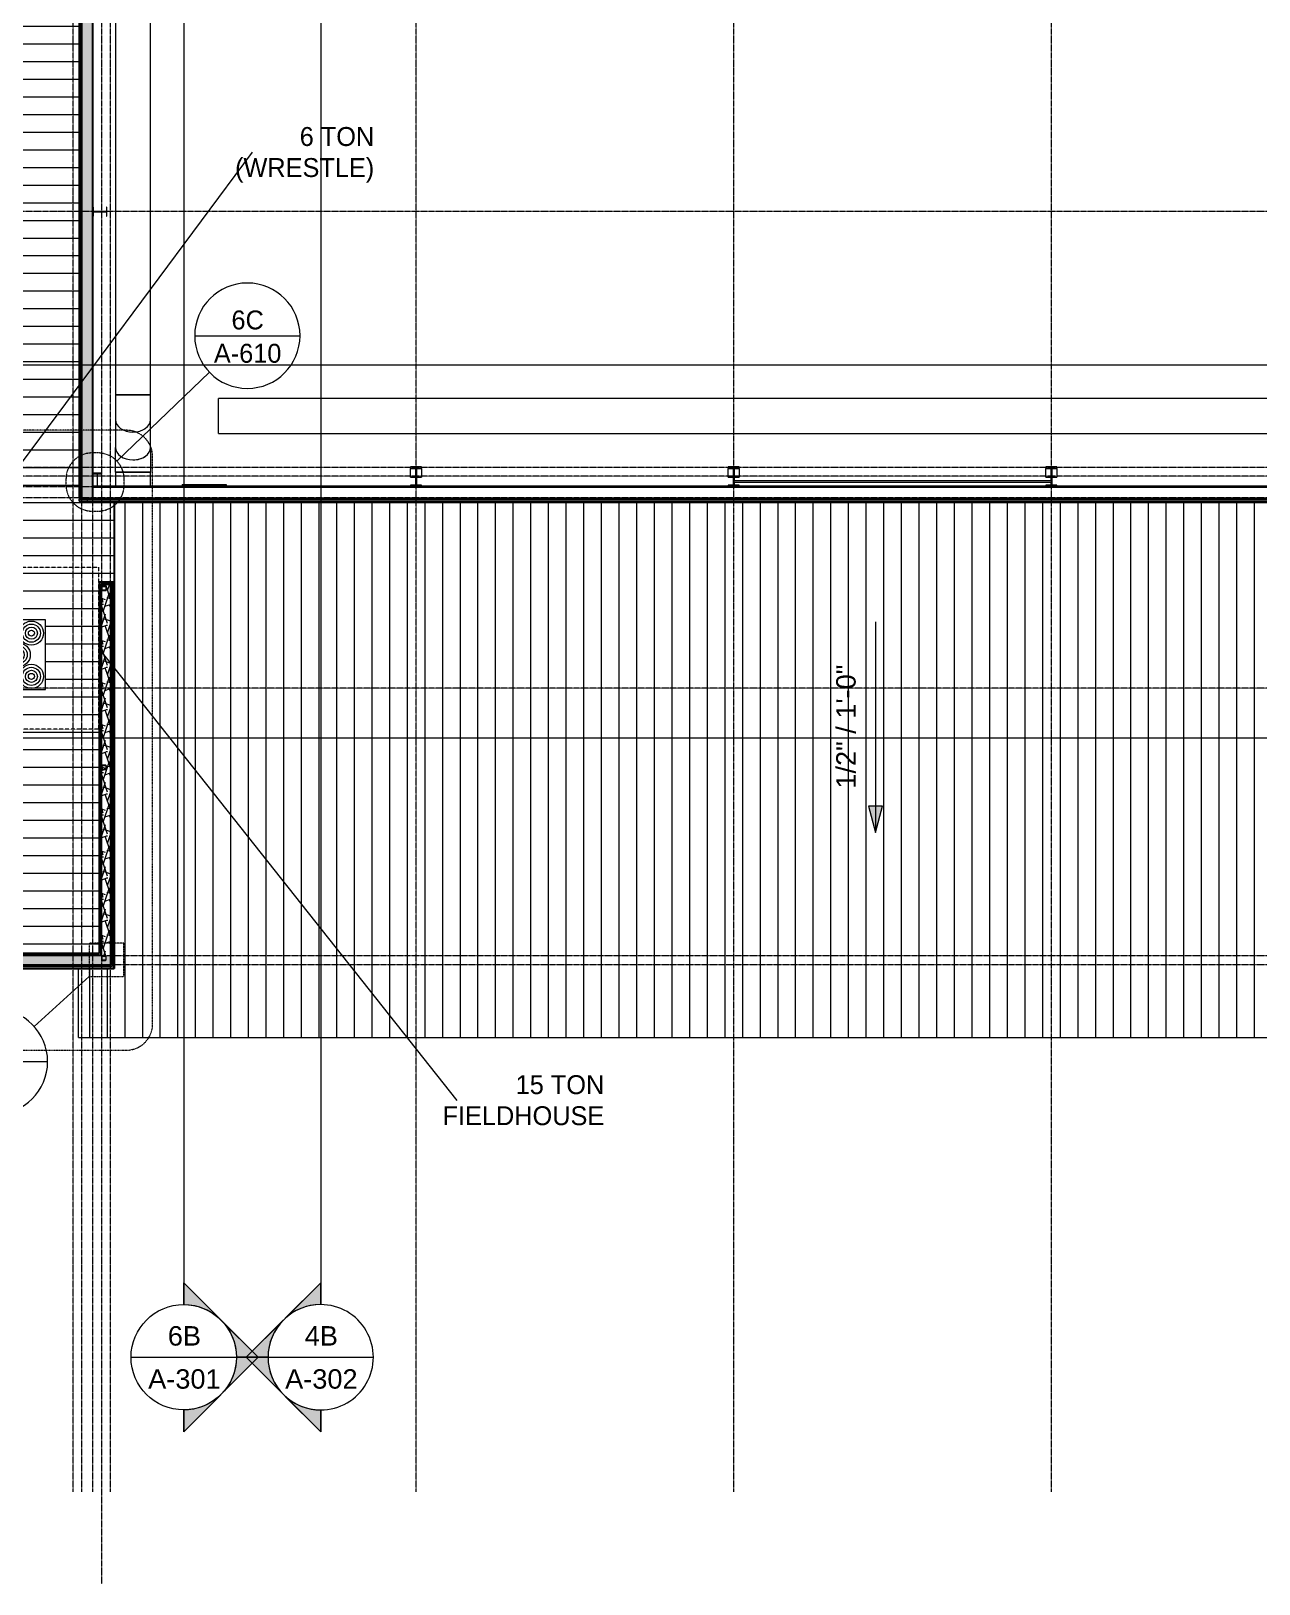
# Model space of a CAD drawing. Header units: inches. Extents: x 21314 to 29196, y -23522 to -20467.
# Drawn here: x 22735 to 23854, y -23360 to -21944 of the extents above; entities that cross this region are included whole.
import ezdxf

# ---------------------------------------------------------------- set-up
doc = ezdxf.new("R2010")
doc.units = ezdxf.units.IN
doc.header["$MEASUREMENT"] = 0
for name, pattern in [('Dash', [0.25, 0.125, -0.125]), ('Dash Dot 3_16_', [0.3125, 0.1875, -0.0625, 0, -0.0625]), ('Grid Line 1_2_', [0.875, 0.5, -0.125, 0.125, -0.125]), ('Hidden', [0.28125, 0.1875, -0.09375])]:
    doc.linetypes.add(name, pattern=pattern)
for name, color, linetype, lineweight in [('A-ANNO-SYMB', 150, 'Continuous', 9), ('A-ROOF', 132, 'Continuous', 9), ('A-ROOF-PATT', 132, 'Continuous', 9), ('A-WALL', 113, 'Continuous', 9), ('A-WALL-PATT', 111, 'Continuous', 25), ('G-ANNO-DIMS', 111, 'Continuous', 9), ('G-ANNO-SYMB', 111, 'Continuous', 9), ('M-EQPM', 50, 'Continuous', 9), ('M-EQPM-HDLN', 50, 'Dash', 9), ('M-EQPM-IDEN', 50, 'Continuous', 9), ('M-HVAC-DUCT', 70, 'Continuous', 9), ('S-BEAM', 12, 'Continuous', 9), ('S-COLS', 52, 'Continuous', 9), ('S-GRID', 1, 'Continuous', 9)]:
    doc.layers.add(name, color=color, linetype=linetype, lineweight=lineweight)
doc.styles.add('Arial_1', font='arial.ttf', dxfattribs={"height": 17.703593})
doc.styles.add('Century Gothic', font='GOTHIC.TTF', dxfattribs={"height": 17.245342})
pattern_1 = [(45, (0, 0), (-19.00703, 19.00703), []), (45, (0, 28.8), (-19.00703, 19.00703), [])]
pattern_2 = [(0, (37.673, -180.953), (0, 16.082), [])]
pattern_3 = [(225, (23664.89, -22360.053), (19.00703, -19.00703), []), (225, (23664.89, -22388.853), (19.00703, -19.00703), [])]
pattern_4 = [(225, (23375.39, -22360.053), (19.00703, -19.00703), []), (225, (23375.39, -22388.853), (19.00703, -19.00703), [])]
pattern_5 = [(225, (23085.89, -22360.053), (19.00703, -19.00703), []), (225, (23085.89, -22388.853), (19.00703, -19.00703), [])]
pattern_6 = [(161.57, (0.96, 0.96), (-7.6802237, -0.0009796), [0, -54.643, 6.067, 0]), (18.43, (-0.96, 0.96), (-7.6802237, 0.0009796), [0, -54.643, 6.067, 0]), (108.43, (0.96, 0.96), (3.8382953, -19.20136532), [18.211, -42.499]), (71.57, (-0.96, 0.96), (3.8382953, 19.20136532), [18.211, -42.499])]
pattern_7 = [(0, (0, 0), (0, 24), []), (90, (0, 0), (-24, 1e-15), [])]

# ---------------------------------------------------------------- blocks, each defined once
blk = doc.blocks.new('Carrier_48TC_St_9-Roof Low0')
at = {"layer": 'M-EQPM', "linetype": 'Hidden'}
for p, q in [((-105.9, -79.7), (-105.9, 67.7)), ((-105.9, 67.7), (93.9, 67.7)), ((93.9, 67.7), (93.9, -79.7)), ((93.9, -79.7), (-105.9, -79.7))]:
    blk.add_line(p, q, dxfattribs=at)
at = {"layer": 'M-EQPM'}
for p, q in [((57.9, 31.7), (-57.9, 31.7)), ((-57.9, 31.7), (-57.9, -31.7)), ((57.9, -31.7), (57.9, 31.7)), ((58.1, 27.3), (57.9, 27.3)), ((57.9, 15.4), (58.1, 15.4)), ((58.1, 27.3), (58.1, 15.4)), ((58.1, 10.3), (57.9, 10.3)), ((57.9, 9.3), (58.1, 9.3)), ((58.1, 6.7), (57.9, 6.7)), ((58.1, 9.3), (58.1, 10.3)), ((58.1, 10.3), (58.1, 9.3)), ((58.1, 6.7), (58.1, -25.1)), ((57.9, -25.1), (58.1, -25.1)), ((-57.9, -31.7), (57.9, -31.7))]:
    blk.add_line(p, q, dxfattribs=at)
for centre, radius in [((-44.9, 19.7), 11), ((-44.9, 19.7), 8.25), ((-44.9, 19.7), 5.5), ((-44.9, 19.7), 2.75), ((-32.9, 0), 11), ((-32.9, 0), 8.25), ((-32.9, 0), 5.5), ((-32.9, 0), 2.75), ((-44.9, -19.7), 11), ((-44.9, -19.7), 8.25), ((-44.9, -19.7), 5.5), ((-44.9, -19.7), 2.75)]:
    blk.add_circle(centre, radius, dxfattribs=at)
at = {"layer": 'M-EQPM-HDLN'}
for p, q in [((4.8, 25.3), (51.7, 12.7)), ((4.8, 12.7), (4.8, 25.3)), ((4.8, 25.3), (51.7, 25.3)), ((51.7, 25.3), (51.7, 12.7)), ((51.7, 12.7), (4.8, 12.7)), ((24.9, -26.8), (51.7, 7.2)), ((24.9, 7.2), (51.7, -26.8)), ((24.9, -26.8), (24.9, 7.2)), ((24.9, 7.2), (51.7, 7.2)), ((51.7, 7.2), (51.7, -26.8)), ((51.7, -26.8), (24.9, -26.8))]:
    blk.add_line(p, q, dxfattribs=at)
blk = doc.blocks.new('columns and gir_7-Roof Low0')
at = {"layer": 'S-BEAM'}
h = blk.add_hatch(dxfattribs=at)
h.set_pattern_fill('FP_15', color=256, style=0, pattern_type=2)
h.set_pattern_definition(pattern_3)
h.paths.add_polyline_path([(5, -1.3), (-5, -1.3), (-5, -2), (5, -2)], flags=0)
h.paths.add_polyline_path([(-5, -17), (-5, -18.5), (5, -18.5), (5, -17), (3.2, -17)], flags=0)
h.paths.add_polyline_path([(5, -1204.9), (-5, -1204.9), (-5, -1206.4), (5, -1206.4)], flags=0)
h.paths.add_polyline_path([(-5, -1224.3), (-5, -1225.8), (5, -1225.8), (5, -1224.3)], flags=0)
h = blk.add_hatch(dxfattribs=at)
h.set_pattern_fill('FP_15', color=256, style=0, pattern_type=2)
h.set_pattern_definition(pattern_3)
h.paths.add_polyline_path([(0, -5.7), (0.2, -5.6), (0, -5.7)], flags=0)
h.paths.add_polyline_path([(0.6, -2), (-0.6, -2), (-0.6, -17), (0.6, -17), (0.6, -5.7), (-0.2, -5.7), (-0.4, -5.3), (-0.2, -4.8), (0, -4.7), (0.6, -4.7), (0.6, -4)], flags=0)
h.paths.add_polyline_path([(-0.6, -1206.4), (-0.6, -1224.3), (0.6, -1224.3), (0.6, -1222.3), (0, -1222.2), (-0.3, -1222), (-0.4, -1221.7), (-0.2, -1221.4), (0, -1221.3), (0.6, -1221.3), (0.6, -1206.4)], flags=0)
at = {"layer": 'S-BEAM', "lineweight": 15}
for p, q in [((-5, -1.3), (-5, -2)), ((-5, -2), (5, -2)), ((0.6, -2), (-0.6, -2)), ((-0.6, -2), (-0.6, -17)), ((0.6, -4.7), (0.6, -2)), ((0.6, -17), (0.6, -5.7)), ((5, -2), (5, -1.3)), ((5, -17), (-5, -17)), ((-5, -17), (-5, -18.5)), ((-5, -18.5), (5, -18.5)), ((-0.6, -17), (0.6, -17)), ((5, -18.5), (5, -17)), ((5, -1204.9), (-5, -1204.9)), ((-5, -1204.9), (-5, -1206.4)), ((-5, -1206.4), (5, -1206.4)), ((0.6, -1206.4), (-0.6, -1206.4)), ((-0.6, -1206.4), (-0.6, -1224.3)), ((0.6, -1221.3), (0.6, -1206.4)), ((5, -1206.4), (5, -1204.9)), ((5, -1224.3), (-5, -1224.3)), ((-5, -1224.3), (-5, -1225.8)), ((-0.6, -1224.3), (0.6, -1224.3)), ((0.6, -1224.3), (0.6, -1222.3)), ((5, -1225.8), (5, -1224.3))]:
    blk.add_line(p, q, dxfattribs=at)
at = {"layer": 'S-BEAM'}
for p, q in [((-5, -17), (-5, -9.2)), ((-0.6, -9.2), (-5, -9.2)), ((5, -9.2), (0.6, -9.2)), ((5, -9.2), (5, -17)), ((-5, -1213.3), (-5, -1206.4)), ((-5, -1213.3), (-0.6, -1213.3)), ((0.6, -1213.3), (5, -1213.3)), ((5, -1206.4), (5, -1213.3))]:
    blk.add_line(p, q, dxfattribs=at)
blk = doc.blocks.new('columns and gir_8-Roof Low0')
at = {"layer": 'S-BEAM'}
h = blk.add_hatch(dxfattribs=at)
h.set_pattern_fill('FP_16', color=256, style=0, pattern_type=2)
h.set_pattern_definition(pattern_4)
h.paths.add_polyline_path([(0, -1.3), (-5, -1.3), (-5, -2), (5, -2), (5, -1.3)], flags=0)
h.paths.add_polyline_path([(5, -17), (-5, -17), (-5, -18.5), (5, -18.5)], flags=0)
h.paths.add_polyline_path([(5, -1204.9), (-5, -1204.9), (-5, -1206.4), (5, -1206.4)], flags=0)
h.paths.add_polyline_path([(-5, -1224.3), (-5, -1225.8), (5, -1225.8), (5, -1224.3)], flags=0)
h = blk.add_hatch(dxfattribs=at)
h.set_pattern_fill('FP_16', color=256, style=0, pattern_type=2)
h.set_pattern_definition(pattern_4)
h.paths.add_polyline_path([(0.6, -2), (-0.6, -2), (-0.6, -4.7), (0.1, -4.8), (0.3, -4.9), (0.4, -5.3), (0.3, -5.6), (-0.1, -5.7), (-0.6, -5.7), (-0.6, -17), (0.6, -17), (0.6, -4)], flags=0)
h.paths.add_polyline_path([(-0.6, -1206.4), (-0.6, -1221.3), (-0.3, -1221.3), (0, -1221.5), (0.1, -1221.8), (-0.1, -1222.1), (-0.3, -1222.3), (-0.6, -1222.3), (-0.6, -1224.3), (0.6, -1224.3), (0.6, -1206.4)], flags=0)
at = {"layer": 'S-BEAM', "lineweight": 15}
for p, q in [((-5, -1.3), (-5, -2)), ((-5, -2), (5, -2)), ((0.6, -2), (-0.6, -2)), ((-0.6, -2), (-0.6, -4.7)), ((-0.6, -5.7), (-0.6, -17)), ((0.6, -17), (0.6, -2)), ((5, -2), (5, -1.3)), ((5, -17), (-5, -17)), ((-5, -17), (-5, -18.5)), ((-5, -18.5), (5, -18.5)), ((-0.6, -17), (0.6, -17)), ((5, -18.5), (5, -17)), ((5, -1204.9), (-5, -1204.9)), ((-5, -1204.9), (-5, -1206.4)), ((-5, -1206.4), (5, -1206.4)), ((0.6, -1206.4), (-0.6, -1206.4)), ((-0.6, -1206.4), (-0.6, -1221.3)), ((0.6, -1224.3), (0.6, -1206.4)), ((5, -1206.4), (5, -1204.9)), ((5, -1224.3), (-5, -1224.3)), ((-5, -1224.3), (-5, -1225.8)), ((-0.6, -1222.3), (-0.6, -1224.3)), ((-0.6, -1224.3), (0.6, -1224.3)), ((5, -1225.8), (5, -1224.3))]:
    blk.add_line(p, q, dxfattribs=at)
at = {"layer": 'S-BEAM'}
for p, q in [((-5, -17), (-5, -9.2)), ((-0.6, -9.2), (-5, -9.2)), ((5, -9.2), (0.6, -9.2)), ((5, -9.2), (5, -17)), ((-5, -1213.3), (-5, -1206.4)), ((-5, -1213.3), (-0.6, -1213.3)), ((0.6, -1213.3), (5, -1213.3)), ((5, -1206.4), (5, -1213.3))]:
    blk.add_line(p, q, dxfattribs=at)
blk = doc.blocks.new('columns and gir_9-Roof Low0')
at = {"layer": 'S-BEAM'}
h = blk.add_hatch(dxfattribs=at)
h.set_pattern_fill('FP_17', color=256, style=0, pattern_type=2)
h.set_pattern_definition(pattern_5)
h.paths.add_polyline_path([(0, -1.3), (-5, -1.3), (-5, -2), (5, -2), (5, -1.3)], flags=0)
h.paths.add_polyline_path([(5, -17), (-5, -17), (-5, -18.5), (5, -18.5)], flags=0)
h.paths.add_polyline_path([(5, -1204.9), (-5, -1204.9), (-5, -1206.4), (5, -1206.4)], flags=0)
h.paths.add_polyline_path([(-5, -1224.3), (-5, -1225.8), (5, -1225.8), (5, -1224.3)], flags=0)
h = blk.add_hatch(dxfattribs=at)
h.set_pattern_fill('FP_17', color=256, style=0, pattern_type=2)
h.set_pattern_definition(pattern_5)
h.paths.add_polyline_path([(0.6, -2), (-0.6, -2), (-0.6, -17), (0.6, -17)], flags=0)
h.paths.add_polyline_path([(0.6, -1206.4), (-0.6, -1206.4), (-0.6, -1224.3), (0.6, -1224.3)], flags=0)
at = {"layer": 'S-BEAM', "lineweight": 15}
for p, q in [((-5, -1.3), (-5, -2)), ((-5, -2), (5, -2)), ((0.6, -2), (-0.6, -2)), ((-0.6, -2), (-0.6, -17)), ((0.6, -17), (0.6, -2)), ((5, -2), (5, -1.3)), ((5, -17), (-5, -17)), ((-5, -17), (-5, -18.5)), ((-5, -18.5), (5, -18.5)), ((-0.6, -17), (0.6, -17)), ((5, -18.5), (5, -17)), ((5, -1204.9), (-5, -1204.9)), ((-5, -1204.9), (-5, -1206.4)), ((-5, -1206.4), (5, -1206.4)), ((0.6, -1206.4), (-0.6, -1206.4)), ((-0.6, -1206.4), (-0.6, -1224.3)), ((0.6, -1224.3), (0.6, -1206.4)), ((5, -1206.4), (5, -1204.9)), ((5, -1224.3), (-5, -1224.3)), ((-5, -1224.3), (-5, -1225.8)), ((-0.6, -1224.3), (0.6, -1224.3)), ((5, -1225.8), (5, -1224.3))]:
    blk.add_line(p, q, dxfattribs=at)
at = {"layer": 'S-BEAM'}
for p, q in [((-5, -17), (-5, -9.2)), ((-0.6, -9.2), (-5, -9.2)), ((5, -9.2), (0.6, -9.2)), ((5, -9.2), (5, -17)), ((-5, -1213.3), (-5, -1206.4)), ((-5, -1213.3), (-0.6, -1213.3)), ((0.6, -1213.3), (5, -1213.3)), ((5, -1206.4), (5, -1213.3))]:
    blk.add_line(p, q, dxfattribs=at)
blk = doc.blocks.new('Girt_Z - 10_D-1472864-Roof Low')
at = {"layer": 'S-BEAM'}
for p, q in [((22791.4, -22360.2), (22791.4, -22360.1)), ((26270.9, -22360.1), (22791.4, -22360.1)), ((26270.9, -22360.2), (22791.4, -22360.2)), ((26263.4, -22359.6), (22799.4, -22359.6))]:
    blk.add_line(p, q, dxfattribs=at)
blk = doc.blocks.new('Round Bar - 1_-_6-Roof Low0')
at = {"layer": 'S-BEAM'}
for p, q in [((24678.6, -22354.3), (24533.4, -22354.3)), ((24533.4, -22355.3), (24678.6, -22355.3))]:
    blk.add_line(p, q, dxfattribs=at)
for start_param, end_param in [(0, 3.141593), (3.141593, 6.283185)]:
    blk.add_ellipse((24533.4, -22354.8), major_axis=(0, 0.5), ratio=0.73532, start_param=start_param, end_param=end_param, dxfattribs=at)
blk = doc.blocks.new('Round Bar - 1_-_4-Roof Low0')
at = {"layer": 'S-BEAM'}
for p, q in [((24822.9, -22354.3), (24677.6, -22354.3)), ((24677.7, -22355.3), (24822.9, -22355.3))]:
    blk.add_line(p, q, dxfattribs=at)
for start_param, end_param in [(0, 3.141593), (3.141593, 6.283185)]:
    blk.add_ellipse((24822.9, -22354.8), major_axis=(0, 0.5), ratio=0.73532, start_param=start_param, end_param=end_param, dxfattribs=at)
blk = doc.blocks.new('HSS-Hollow Stru_2-Roof Low0')
at = {"layer": 'S-BEAM'}
blk.add_line((22811.1, -22797.5), (22810.7, -22797.5), dxfattribs=at)
blk = doc.blocks.new('Round Elbow - 1_5-Roof Low0')
at = {"layer": 'M-HVAC-DUCT'}
for p, q in [((25734.8, -22295.1), (25734.8, -22279.1)), ((25734.8, -22311.1), (25734.8, -22295.1))]:
    blk.add_line(p, q, dxfattribs=at)
at = {"layer": 'M-HVAC-DUCT', "flags": 128}
for points in [[(25757.4, -22279.1), (25756.5, -22279.1), (25755.5, -22279.1), (25754.5, -22279.1), (25753.5, -22279.1), (25752.5, -22279.1), (25751.4, -22279.1), (25750.3, -22279.1), (25749.1, -22279.1), (25748, -22279.1), (25746.8, -22279.1), (25745.6, -22279.1), (25744.4, -22279.1), (25743.2, -22279.1), (25741.9, -22279.1), (25740.7, -22279.1), (25739.4, -22279.1), (25738.1, -22279.1), (25736.9, -22279.1), (25735.6, -22279.1), (25734.8, -22279.1)], [(25734.8, -22311.1), (25736.1, -22311.1), (25737.3, -22311.1), (25738.6, -22311.1), (25739.9, -22311.1), (25741.1, -22311.1), (25742.4, -22311.1), (25743.6, -22311.1), (25744.8, -22311.1), (25746.1, -22311.1), (25747.2, -22311.1), (25748.4, -22311.1), (25749.6, -22311.1), (25750.7, -22311.1), (25751.8, -22311.1), (25752.8, -22311.1), (25753.9, -22311.1), (25754.9, -22311.1), (25755.9, -22311.1), (25756.8, -22311.1), (25757.4, -22311.1)]]:
    blk.add_lwpolyline(points, dxfattribs=at)
at = {"layer": 'M-HVAC-DUCT'}
for start_param, end_param in [(4.712389, 6.283185), (3.141593, 4.712389)]:
    blk.add_ellipse((25757.4, -22295.1), major_axis=(0, 16), ratio=0.707107, start_param=start_param, end_param=end_param, dxfattribs=at)
blk = doc.blocks.new('Round Elbow - 1_4-Roof Low0')
at = {"layer": 'M-HVAC-DUCT'}
for p, q in [((22827.9, -22346.4), (22811.9, -22346.4)), ((22843.9, -22346.4), (22827.9, -22346.4))]:
    blk.add_line(p, q, dxfattribs=at)
at = {"layer": 'M-HVAC-DUCT', "flags": 128}
for points in [[(22811.9, -22346.4), (22811.9, -22345.2), (22811.9, -22343.9), (22811.9, -22342.6), (22811.9, -22341.3), (22811.9, -22340.1), (22811.9, -22338.8), (22811.9, -22337.6), (22811.9, -22336.4), (22811.9, -22335.2), (22811.9, -22334), (22811.9, -22332.8), (22811.9, -22331.7), (22811.9, -22330.5), (22811.9, -22329.4), (22811.9, -22328.4), (22811.9, -22327.3), (22811.9, -22326.3), (22811.9, -22325.3), (22811.9, -22324.4), (22811.9, -22323.8)], [(22843.9, -22323.8), (22843.9, -22324.7), (22843.9, -22325.7), (22843.9, -22326.7), (22843.9, -22327.7), (22843.9, -22328.7), (22843.9, -22329.8), (22843.9, -22330.9), (22843.9, -22332.1), (22843.9, -22333.2), (22843.9, -22334.4), (22843.9, -22335.6), (22843.9, -22336.8), (22843.9, -22338), (22843.9, -22339.3), (22843.9, -22340.5), (22843.9, -22341.8), (22843.9, -22343.1), (22843.9, -22344.3), (22843.9, -22345.6), (22843.9, -22346.4)]]:
    blk.add_lwpolyline(points, dxfattribs=at)
at = {"layer": 'M-HVAC-DUCT'}
for start_param, end_param in [(3.141593, 4.712389), (4.712389, 6.283185)]:
    blk.add_ellipse((22827.9, -22323.8), major_axis=(16, 0), ratio=0.707107, start_param=start_param, end_param=end_param, dxfattribs=at)
blk = doc.blocks.new('Section - Secti_6-Roof Low0')
at = {"layer": 'G-ANNO-SYMB'}
h = blk.add_hatch(color=256, dxfattribs=at)
edge = h.paths.add_edge_path(flags=0)
edge.add_line((-0.4268, 0.1768), (-0.25, 0.3536))
edge.add_line((-0.25, 0.3536), (-0.25, 0.25))
edge.add_arc((-0.25, 0), 0.25, 90, 135)
h = blk.add_hatch(color=256, dxfattribs=at)
edge = h.paths.add_edge_path(flags=0)
edge.add_arc((-0.25, 0), 0.25, 45, 90)
edge.add_line((-0.25, 0.25), (-0.25, 0.3536))
edge.add_line((-0.25, 0.3536), (-0.0732, 0.1768))
h = blk.add_hatch(color=256, dxfattribs=at)
edge = h.paths.add_edge_path(flags=0)
edge.add_arc((-0.25, 0), 0.2503, 137.9216, 180)
edge.add_line((-0.5003, 0), (-0.6036, 0))
edge.add_line((-0.6036, 0), (-0.4358, 0.1678))
h = blk.add_hatch(color=256, dxfattribs=at)
edge = h.paths.add_edge_path(flags=0)
edge.add_line((-0.0642, 0.1678), (0.1036, 0))
edge.add_line((0.1036, 0), (0.0003, 0))
edge.add_arc((-0.25, 0), 0.2503, 0, 42.0784)
for p, q in [((-0.25, 0.3536), (-0.6036, 0)), ((-0.25, 0.3536), (-0.4268, 0.1768)), ((-0.25, 0.3536), (0.1036, 0)), ((-0.25, 0.25), (-0.25, 0.3536)), ((-0.0732, 0.1768), (-0.25, 0.3536)), ((-0.25, 0.3536), (-0.25, 0.25)), ((-0.4358, 0.1678), (-0.6036, 0)), ((0.1036, 0), (-0.0642, 0.1678)), ((-0.6036, 0), (-0.5003, 0)), ((0.0003, 0), (0.1036, 0)), ((-0.5, 0), (-0.6036, 0)), ((0, 0), (0.1036, 0))]:
    blk.add_line(p, q, dxfattribs=at)
for radius, start, end in [(0.25, 360, 180), (0.25, 90, 135), (0.25, 45, 90), (0.2503, 137.9216, 180), (0.2503, 0, 42.0784), (0.25, 180, 360)]:
    blk.add_arc((-0.25, 0), radius, start, end, dxfattribs=at)
blk = doc.blocks.new('Floor Plan - Ca_0-Roof Low0')
at = {"layer": 'A-ANNO-SYMB'}
blk.add_line((-0.25, 0), (0.25, 0), dxfattribs=at)
for start, end in [(360, 180), (180, 360)]:
    blk.add_arc((0, 0), 0.25, start, end, dxfattribs=at)

msp = doc.modelspace()

# ---------------------------------------------------------------- hatches: boundary and pattern name
at = {"layer": 'A-ROOF-PATT'}
h = msp.add_hatch(dxfattribs=at)
h.set_pattern_fill('FP_3', color=256, style=0, pattern_type=2)
h.set_pattern_definition(pattern_2)
h.paths.add_polyline_path([(21977.2755, -22808.3028), (22057.8902, -22808.3028), (22057.8902, -22786.5528), (22058.3277, -22786.5528), (22058.3277, -22338.7403), (22699.7652, -22338.7403), (22699.7652, -22341.5528), (22691.6037, -22341.5779), (22691.6037, -22341.6622), (22691.7434, -22341.6622), (22691.7622, -22342.1987), (22691.6044, -22342.1987), (22691.6044, -22348.908), (22691.7621, -22348.908), (22691.7434, -22349.4434), (22691.6037, -22349.5277), (22691.5998, -22349.5528), (22557.0261, -22349.5528), (22557.1402, -22350.0528), (22556.9185, -22350.9503), (22556.3059, -22351.6556), (22555.5853, -22352.0027), (22554.6952, -22352.0027), (22553.886, -22351.6073), (22553.3383, -22350.9206), (22553.1402, -22350.0528), (22553.2543, -22349.5528), (22315.7761, -22349.553), (22315.8902, -22350.0528), (22315.6685, -22350.9503), (22315.1372, -22351.6165), (22314.3353, -22352.0027), (22313.4452, -22352.0027), (22312.636, -22351.6073), (22312.0883, -22350.9206), (22311.8902, -22350.0528), (22312.0043, -22349.5528), (22071.5711, -22349.5528), (22071.6852, -22350.0528), (22071.4635, -22350.9503), (22070.9322, -22351.6165), (22070.1303, -22352.0027), (22069.1151, -22351.9424), (22068.3715, -22351.5328), (22067.8833, -22350.9206), (22067.6852, -22350.0528), (22067.8902, -22348.908), (22067.8902, -22341.5528), (22061.1402, -22341.5528), (22061.1653, -22352.5528), (22069.1402, -22352.5528), (22069.1952, -22541.103), (22070.0853, -22541.103), (22070.8945, -22541.4983), (22071.4422, -22542.185), (22071.6402, -22543.0528), (22071.4185, -22543.9503), (22070.8872, -22544.6165), (22070.0853, -22545.0027), (22069.1402, -22545.0218), (22069.1402, -22785.0528), (22797.1402, -22785.0528), (22797.1402, -22446.6778), (22810.6402, -22446.6778), (22810.6402, -22372.8028), (22786.3892, -22372.8028), (22786.3892, -22372.6063), (22778.9517, -22372.6063), (22778.9517, -22371.0315), (22786.3892, -22371.0315), (22786.3892, -22370.5528), (22779.9517, -22370.5528), (22779.9517, -22370.3028), (22778.8892, -22370.3028), (22778.8892, -21121.8028), (22783.8902, -21121.8028), (22783.8902, -20889.0528), (22070.3902, -20889.0528), (22070.3902, -20878.5528), (21994.8902, -20878.5528), (21994.8902, -22519.0528), (21970.8902, -22519.0528), (21970.8902, -22808.3028)], flags=0)
h.paths.add_polyline_path([(22526.3045, -22740.4591), (22516.3045, -22740.4591), (22516.3045, -22737.3028), (22453.0467, -22737.3028), (22453.0467, -22650.9278), (22580.9217, -22650.9278), (22580.9217, -22737.3028), (22535.3904, -22737.3028), (22535.3904, -22740.4591), (22531.8904, -22740.4591), (22531.8904, -22737.3028), (22526.3045, -22737.3028)], flags=0)
h.paths.add_polyline_path([(22465.3279, -22580.7403), (22435.9217, -22580.7403), (22435.9217, -22521.2403), (22524.0467, -22521.2403), (22524.0467, -22526.2403), (22524.1717, -22526.2403), (22524.1717, -22538.8653), (22524.0467, -22538.8653), (22524.0467, -22546.1153), (22524.1717, -22546.1153), (22524.1717, -22574.4903), (22524.0467, -22574.4903), (22524.0467, -22580.7403), (22465.4335, -22580.7403)], flags=0)
h.paths.add_polyline_path([(22069.6402, -22544.8478), (22070.5377, -22544.6073), (22071.2027, -22543.9206), (22071.4352, -22543.0528), (22071.1947, -22542.1553), (22070.5036, -22541.4891), (22069.6402, -22541.2578), (22069.1402, -22541.3918), (22069.1952, -22544.7286)], flags=0)
h.paths.add_polyline_path([(22685.6402, -22544.4278), (22632.5152, -22544.4278), (22632.5152, -22540.0528), (22632.3902, -22540.0528), (22632.3902, -22528.1778), (22632.5152, -22528.1778), (22632.5152, -22519.4278), (22632.3902, -22519.4278), (22632.3902, -22487.6778), (22632.5152, -22487.6778), (22632.5152, -22481.0528), (22748.3902, -22481.0528), (22748.3902, -22544.4278), (22714.2232, -22544.4278)], flags=0)
h.paths.add_polyline_path([(22357.4527, -22448.5528), (22328.7027, -22448.5528), (22328.7027, -22389.0528), (22416.8277, -22389.0528), (22416.8277, -22394.0528), (22416.9527, -22394.0528), (22416.9527, -22406.6778), (22416.8277, -22406.6778), (22416.8277, -22413.9278), (22416.9527, -22413.9278), (22416.9527, -22442.3028), (22416.8277, -22442.3028), (22416.8277, -22448.5528), (22357.4825, -22448.5528)], flags=0)
h.paths.add_polyline_path([(22631.5152, -22433.0528), (22557.1402, -22433.0528), (22557.1402, -22389.0528), (22631.5152, -22389.0528), (22631.5152, -22391.3028), (22631.6402, -22391.3028), (22631.6402, -22401.8028), (22631.5152, -22401.8028), (22631.5152, -22409.6778), (22631.6402, -22409.6778), (22631.6402, -22426.4278), (22631.5152, -22426.4278), (22631.5152, -22426.8028)], flags=0)
h.paths.add_polyline_path([(22694.7103, -22352.0027), (22693.8202, -22352.0027), (22693.011, -22351.6073), (22692.4633, -22350.9206), (22692.2652, -22350.0528), (22692.487, -22349.1553), (22693.0182, -22348.4891), (22693.8202, -22348.103), (22694.7103, -22348.103), (22695.5195, -22348.4983), (22696.0672, -22349.185), (22696.2652, -22350.0528), (22696.0435, -22350.9503), (22695.5122, -22351.6165), (22695.0318, -22351.8478)], flags=0)
h.paths.add_polyline_path([(22694.2652, -22351.8478), (22695.1627, -22351.6073), (22695.8277, -22350.9206), (22696.0602, -22350.0528), (22695.8197, -22349.1553), (22695.1627, -22348.4983), (22694.2652, -22348.2578), (22693.3677, -22348.4983), (22692.7027, -22349.185), (22692.4702, -22350.0528), (22692.7107, -22350.9503), (22693.3677, -22351.6073), (22693.8202, -22351.7286)], flags=0)
h.paths.add_polyline_path([(22313.8902, -22351.8478), (22314.7877, -22351.6073), (22315.4527, -22350.9206), (22315.6852, -22350.0528), (22315.5513, -22349.553), (22312.2292, -22349.5528), (22312.0952, -22350.0528), (22312.3357, -22350.9503), (22312.9927, -22351.6073), (22313.4452, -22351.7286)], flags=0)
h.paths.add_polyline_path([(22069.6852, -22351.8478), (22070.5827, -22351.6073), (22071.2477, -22350.9206), (22071.4802, -22350.0528), (22071.3463, -22349.5528), (22068.0242, -22349.5528), (22067.8902, -22350.0528), (22068.1997, -22351.0193), (22068.9527, -22351.6515), (22069.2402, -22351.7286)], flags=0)
h.paths.add_polyline_path([(22555.1402, -22351.8478), (22556.0377, -22351.6073), (22556.7027, -22350.9206), (22556.9352, -22350.0528), (22556.8013, -22349.5528), (22553.4792, -22349.5528), (22553.3452, -22350.0528), (22553.5857, -22350.9503), (22554.2427, -22351.6073), (22554.6952, -22351.7286)], flags=0)
h = msp.add_hatch(dxfattribs=at)
h.set_pattern_fill('FP_2', color=256, style=0, pattern_type=2)
h.set_pattern_definition([(90, (0.298, -40.069), (-16.082, 1e-15), [])])
h.paths.add_polyline_path([(24117.9332, -22885.6153), (24267.8902, -22885.6153), (24267.8902, -22861.6153), (25956.8902, -22861.6153), (25956.8902, -22885.6153), (26294.3902, -22885.6153), (26294.3902, -22799.1778), (26272.6402, -22799.1778), (26272.6402, -22798.6153), (25680.0777, -22798.6153), (25680.0777, -22446.6778), (25682.8902, -22446.6778), (25682.9153, -22447.3638), (25682.9996, -22447.3638), (25683.0777, -22447.2213), (25683.5362, -22447.2053), (25683.5362, -22447.3631), (25690.2454, -22447.3631), (25690.2454, -22447.2054), (25690.7809, -22447.2241), (25690.8651, -22447.3638), (25690.8902, -22447.3666), (25690.9452, -22450.228), (25691.8353, -22450.228), (25692.6445, -22450.6233), (25693.1922, -22451.31), (25693.3902, -22452.1778), (25693.1685, -22453.0753), (25692.6372, -22453.7415), (25691.8353, -22454.1277), (25690.8902, -22454.1468), (25690.9452, -22613.478), (25691.8353, -22613.478), (25692.6445, -22613.8733), (25693.1922, -22614.56), (25693.3902, -22615.4278), (25693.1685, -22616.3253), (25692.6372, -22616.9915), (25691.8353, -22617.3777), (25690.8902, -22617.3968), (25690.9452, -22785.353), (25691.8353, -22785.353), (25692.6445, -22785.7483), (25693.1922, -22786.435), (25693.3902, -22787.3028), (25693.3192, -22787.8028), (25979.0043, -22787.8028), (25978.8902, -22787.3028), (25979.112, -22786.4053), (25979.6432, -22785.7391), (25980.4452, -22785.353), (25981.3353, -22785.353), (25982.1445, -22785.7483), (25982.6922, -22786.435), (25982.8902, -22787.3028), (25982.8192, -22787.8028), (26269.1402, -22787.8028), (26269.1402, -22372.9278), (26271.3902, -22372.9278), (26271.3902, -22372.8028), (22811.1402, -22372.8028), (22811.1402, -22798.6153), (22778.1402, -22798.6153), (22778.1402, -22861.6153), (23930.3902, -22861.6153), (23930.3902, -22885.6153), (24100.3869, -22885.6153)], flags=0)
h.paths.add_polyline_path([(25682.8902, -22795.8028), (25689.6402, -22795.7777), (25689.6402, -22789.0528), (25682.8902, -22789.0528), (25682.8902, -22795.7777)], flags=0)
h.paths.add_polyline_path([(24132.9527, -22795.4278), (24132.9527, -22795.3028), (24137.7027, -22795.3028), (24137.7027, -22795.4278)], flags=0)
h.paths.add_polyline_path([(25691.3902, -22787.8028), (25693.0513, -22787.8028), (25693.1852, -22787.3028), (25692.9447, -22786.4053), (25692.2877, -22785.7483), (25691.3902, -22785.5078), (25690.8902, -22785.6418), (25690.9452, -22787.8028)], flags=0)
h.paths.add_polyline_path([(25980.8902, -22787.8028), (25982.5513, -22787.8028), (25982.6852, -22787.3028), (25982.4447, -22786.4053), (25981.7877, -22785.7483), (25980.8902, -22785.5078), (25979.9927, -22785.7483), (25979.3277, -22786.435), (25979.0952, -22787.3028), (25979.2292, -22787.8028), (25980.4452, -22787.8028)], flags=0)
h.paths.add_polyline_path([(26159.5035, -22738.3028), (26129.7652, -22738.3028), (26129.7652, -22678.8028), (26217.8902, -22678.8028), (26217.8902, -22683.8028), (26218.0152, -22683.8028), (26218.0152, -22696.4278), (26217.8902, -22696.4278), (26217.8902, -22703.6778), (26218.0152, -22703.6778), (26218.0152, -22732.0528), (26217.8902, -22732.0528), (26217.8902, -22738.3028), (26188.4055, -22738.3028)], flags=0)
h.paths.add_polyline_path([(25691.3902, -22617.2228), (25692.2877, -22616.9823), (25692.9527, -22616.2956), (25693.1852, -22615.4278), (25692.9447, -22614.5303), (25692.2877, -22613.8733), (25691.3902, -22613.6328), (25690.8902, -22613.7668), (25690.9452, -22617.1036)], flags=0)
h.paths.add_polyline_path([(26012.3902, -22611.3028), (25955.1402, -22611.3028), (25955.1402, -22607.1153), (25935.2652, -22607.1153), (25935.2652, -22553.1153), (25955.1402, -22553.1153), (25955.1402, -22548.9278), (26012.3902, -22548.9278), (26012.3902, -22552.3049), (26022.5152, -22552.3049), (26022.5152, -22556.3049), (26012.3902, -22556.3049), (26012.3902, -22558.1153), (26029.1402, -22558.1153), (26029.1402, -22576.1153), (26012.3902, -22576.1153)], flags=0)
h.paths.add_polyline_path([(26199.4417, -22571.4278), (26154.5152, -22571.4278), (26154.5152, -22455.5528), (26158.8902, -22455.5528), (26158.8902, -22455.4278), (26170.7652, -22455.4278), (26170.7652, -22455.5528), (26179.5152, -22455.5528), (26179.5152, -22455.4278), (26211.2652, -22455.4278), (26211.2652, -22455.5528), (26217.8902, -22455.5528), (26217.8902, -22571.4278), (26199.7652, -22571.4278)], flags=0)
h.paths.add_polyline_path([(25802.3852, -22571.4278), (25746.8902, -22571.4278), (25746.8902, -22455.5528), (25751.2652, -22455.5528), (25751.2652, -22455.4278), (25763.1402, -22455.4278), (25763.1402, -22455.5528), (25771.8902, -22455.5528), (25771.8902, -22455.4278), (25803.6402, -22455.4278), (25803.6402, -22455.5528), (25810.2652, -22455.5528), (25810.2652, -22571.4278), (25805.3902, -22571.4278)], flags=0)
h.paths.add_polyline_path([(25691.3902, -22453.9728), (25692.2877, -22453.7323), (25692.9527, -22453.0456), (25693.1852, -22452.1778), (25692.9447, -22451.2803), (25692.2877, -22450.6233), (25691.3902, -22450.3828), (25690.8902, -22450.5168), (25690.9452, -22453.8536)], flags=0)
h = msp.add_hatch(dxfattribs=at)
h.set_pattern_fill('FP_3', color=256, style=0, pattern_type=2)
h.set_pattern_definition(pattern_2)
h.paths.add_polyline_path([(22780.4559, -22372.6063), (22786.3892, -22372.6063), (22786.3892, -22371.0315), (22778.9517, -22371.0315), (22778.9517, -22372.6063)], flags=0)
at = {"layer": 'A-WALL-PATT', "lineweight": 9}
h = msp.add_hatch(dxfattribs=at)
h.set_pattern_fill('FP_4', color=256, style=0, pattern_type=2)
h.set_pattern_definition(pattern_7)
h.paths.add_polyline_path([(22780.3892, -22370.3028), (22781.3892, -22370.3028), (22781.3892, -21121.8028), (22780.3892, -21121.8028), (22780.3892, -22336.7026)], flags=0)
h = msp.add_hatch(dxfattribs=at)
h.set_pattern_fill('FP_5', color=256, style=0, pattern_type=2)
h.set_pattern_definition(pattern_6)
h.paths.add_polyline_path([(22781.3892, -22370.3028), (22791.3892, -22370.3028), (22791.3892, -21121.8028), (22781.3892, -21121.8028), (22781.3892, -22336.7026)], flags=0)
msp.add_hatch(color=256, dxfattribs=at).paths.add_polyline_path([(24574.139, -22372.6063), (26272.5777, -22372.6063), (26272.5777, -22371.0315), (22778.9517, -22371.0315), (22778.9517, -22372.6063), (24539.0462, -22372.6063)], flags=0)
h = msp.add_hatch(dxfattribs=at)
h.set_pattern_fill('FP_5', color=256, style=0, pattern_type=2)
h.set_pattern_definition(pattern_6)
h.paths.add_polyline_path([(22799.3902, -22787.3028), (22807.3902, -22787.3028), (22807.3902, -22448.9278), (22799.3902, -22448.9278), (22799.3902, -22786.5528)], flags=0)
h = msp.add_hatch(dxfattribs=at)
h.set_pattern_fill('FP_4', color=256, style=0, pattern_type=2)
h.set_pattern_definition(pattern_7)
h.paths.add_polyline_path([(22808.8902, -22795.8028), (22808.8902, -22448.9278), (22807.8902, -22448.9278), (22807.8902, -22795.8028)], flags=0)
h = msp.add_hatch(dxfattribs=at)
h.set_pattern_fill('FP_5', color=256, style=0, pattern_type=2)
h.set_pattern_definition(pattern_6)
h.paths.add_polyline_path([(22060.8902, -22795.3028), (22807.3902, -22795.3028), (22807.3902, -22787.3028), (22060.8902, -22787.3028), (22060.8902, -22791.8242)], flags=0)
h = msp.add_hatch(dxfattribs=at)
h.set_pattern_fill('FP_4', color=256, style=0, pattern_type=2)
h.set_pattern_definition(pattern_7)
h.paths.add_polyline_path([(22060.8902, -22796.8028), (22808.8902, -22796.8028), (22808.8902, -22795.8028), (22060.8902, -22795.8028)], flags=0)
at = {"layer": 'G-ANNO-DIMS'}
msp.add_hatch(color=256, dxfattribs=at).paths.add_polyline_path([(23504.5375, -22674.6888), (23510.9683, -22650.6888), (23498.1067, -22650.6888)], flags=0)
at = {"layer": 'S-COLS'}
h = msp.add_hatch(dxfattribs=at)
h.set_pattern_fill('FP_1', color=256, style=0, pattern_type=2)
h.set_pattern_definition(pattern_1)
h.paths.add_polyline_path([(22804.1402, -22112.8028), (22804.1402, -22104.8028), (22803.7066, -22104.8028), (22803.7066, -22107.9669), (22803.5041, -22108.4558), (22803.0152, -22108.6583), (22792.5152, -22108.6583), (22792.0263, -22108.4558), (22791.8238, -22107.9669), (22791.8238, -22104.8028), (22791.3902, -22104.8028), (22791.3902, -22112.8028), (22791.8238, -22112.8028), (22791.8238, -22109.6387), (22792.0263, -22109.1498), (22792.5152, -22108.9473), (22803.0152, -22108.9473), (22803.5041, -22109.1498), (22803.7066, -22109.6387), (22803.7066, -22112.8028)], flags=0)
h = msp.add_hatch(dxfattribs=at)
h.set_pattern_fill('FP_1', color=256, style=0, pattern_type=2)
h.set_pattern_definition(pattern_1)
h.paths.add_polyline_path([(22799.8719, -22791.3025), (22802.9399, -22791.3025), (22803.2694, -22791.166), (22803.4059, -22790.8365), (22803.4059, -22787.7685), (22803.2694, -22787.439), (22802.9399, -22787.3025), (22799.8719, -22787.3025), (22799.5423, -22787.439), (22799.4059, -22787.7685), (22799.4059, -22790.8365), (22799.5423, -22791.166)], flags=0)
h.paths.add_polyline_path([(22799.8719, -22791.0695), (22799.7071, -22791.0013), (22799.6389, -22790.8365), (22799.7071, -22787.6038), (22799.8719, -22787.5355), (22803.1046, -22787.6038), (22803.1729, -22787.7685), (22803.1046, -22791.0013), (22802.9399, -22791.0695), (22801.9551, -22791.0695)], flags=0)

# ---------------------------------------------------------------- linework, layer by layer
at = {"layer": 'A-ANNO-SYMB'}
for p, q in [((22813.2372, -22336.1415), (22897.5136, -22255.1766)), ((22787.9527, -22806.1481), (22737.7863, -22851.4712))]:
    msp.add_line(p, q, dxfattribs=at)
at = {"layer": 'A-ANNO-SYMB', "linetype": 'Dash Dot 3_16_'}
for p, q in [((22821.8332, -22308.1477), (21950.3882, -22308.1477)), ((22795.93, -22328.7686), (22790.8636, -22328.7686)), ((22845.8332, -22849.2232), (22845.8332, -22332.1477)), ((22766.8636, -22352.7686), (22766.8636, -22357.835)), ((22819.93, -22357.835), (22819.93, -22352.7686)), ((22790.8636, -22381.835), (22795.93, -22381.835)), ((22787.9527, -22775.5774), (22787.9527, -22806.1481)), ((22819.6152, -22775.5774), (22787.9527, -22775.5774)), ((22819.6152, -22806.1481), (22819.6152, -22775.5774)), ((22787.9527, -22806.1481), (22819.6152, -22806.1481)), ((21950.3882, -22873.2232), (22821.8332, -22873.2232))]:
    msp.add_line(p, q, dxfattribs=at)
for centre, start, end in [((22821.8332, -22332.1477), 0, 90), ((22790.8636, -22352.7686), 90, 180), ((22795.93, -22352.7686), 0, 90), ((22790.8636, -22357.835), 180, 270), ((22795.93, -22357.835), 270, 0), ((22821.8332, -22849.2232), 270, 0)]:
    msp.add_arc(centre, 24, start, end, dxfattribs=at)
at = {"layer": 'A-ROOF'}
for p, q in [((22779.9517, -22370.3028), (22779.9517, -22370.5528)), ((22786.3892, -22370.5528), (22779.9517, -22370.5528)), ((22810.6402, -22446.6778), (22810.6402, -22372.8028)), ((22811.1402, -22372.8028), (22811.1402, -22798.6153)), ((22778.1402, -22861.6153), (22778.1402, -22798.6153)), ((22811.1402, -22798.6153), (22810.7027, -22798.6153)), ((22778.1402, -22861.6153), (23930.3902, -22861.6153))]:
    msp.add_line(p, q, dxfattribs=at)
at = {"layer": 'A-WALL', "lineweight": 25}
for p, q in [((22778.8892, -21121.8028), (22778.8892, -22370.3028)), ((22791.3892, -22370.3028), (22791.3892, -21121.8028)), ((22778.8892, -22370.3028), (22791.3892, -22370.3028)), ((26272.5777, -22371.0315), (22778.9517, -22371.0315)), ((22778.9517, -22371.0315), (22778.9517, -22372.6063)), ((22778.9517, -22372.6063), (26272.5777, -22372.6063)), ((22797.1402, -22446.6778), (22797.1402, -22785.0528)), ((22810.7027, -22446.6778), (22797.1402, -22446.6778)), ((22810.7027, -22798.6153), (22810.7027, -22446.6778)), ((22797.1402, -22785.0528), (22058.6402, -22785.0528)), ((22058.6402, -22798.6153), (22810.7027, -22798.6153))]:
    msp.add_line(p, q, dxfattribs=at)
at = {"layer": 'A-WALL'}
for p, q in [((22780.3892, -21121.8028), (22780.3892, -22370.3028)), ((22781.3892, -21121.8028), (22781.3892, -22370.3028)), ((22791.3892, -22358.8028), (22795.0904, -22358.8028)), ((22795.6901, -22358.8028), (26267.0904, -22358.8028)), ((22786.3892, -22372.8028), (22786.3892, -22370.3028)), ((26271.3915, -22372.8028), (22786.3892, -22372.8028)), ((22798.6402, -22786.5528), (22798.6402, -22448.1778)), ((22810.3902, -22448.1778), (22798.6402, -22448.1778)), ((22799.3902, -22787.3028), (22799.3902, -22448.9278)), ((22808.8902, -22448.9278), (22799.3902, -22448.9278)), ((22807.3902, -22795.3028), (22807.3902, -22448.9278)), ((22807.8902, -22795.8028), (22807.8902, -22448.9278)), ((22808.8902, -22448.1778), (22808.8902, -22796.8028)), ((22810.3902, -22798.3028), (22810.3902, -22446.6778)), ((22798.6402, -22786.5528), (22060.1402, -22786.5528)), ((22799.3902, -22787.3028), (22060.8902, -22787.3028)), ((22808.8902, -22796.8028), (22060.1402, -22796.8028)), ((22807.3902, -22795.3028), (22060.8902, -22795.3028)), ((22807.8902, -22795.8028), (22060.8902, -22795.8028)), ((22810.3902, -22798.3028), (22061.1402, -22798.3028))]:
    msp.add_line(p, q, dxfattribs=at)
at = {"layer": 'G-ANNO-DIMS'}
for p, q in [((23504.5375, -22482.6888), (23504.5375, -22674.6888)), ((23510.9683, -22650.6888), (23498.1067, -22650.6888)), ((23498.1067, -22650.6888), (23504.5375, -22674.6888)), ((23504.5375, -22674.6888), (23510.9683, -22650.6888))]:
    msp.add_line(p, q, dxfattribs=at)
at = {"layer": 'G-ANNO-SYMB'}
for p, q in [((22874.1556, -20822.3201), (22874.1556, -23105.1016)), ((22998.9634, -20822.3201), (22998.9634, -23105.1016)), ((26513.6151, -22248.8331), (21679.2435, -22248.8331)), ((26435.1614, -22374.357), (21735.7311, -22374.357)), ((26603.8237, -22588.6303), (21735.7311, -22588.6303)), ((22826.1556, -23153.1016), (22922.1556, -23153.1016)), ((22950.9634, -23153.1016), (23046.9634, -23153.1016))]:
    msp.add_line(p, q, dxfattribs=at)
at = {"layer": 'M-EQPM-IDEN', "color": 153}
for p, q in [((22667.5152, -22417.0528), (22936.6948, -22054.6806)), ((22796.3902, -22506.7403), (23122.9131, -22918.964))]:
    msp.add_line(p, q, dxfattribs=at)
at = {"layer": 'M-HVAC-DUCT'}
for p, q in [((22811.8902, -21219.9278), (22811.8902, -22275.8003)), ((22843.8902, -22275.8003), (22843.8902, -21219.9278)), ((22843.8902, -22275.8003), (22811.8902, -22275.8003)), ((25734.7806, -22279.0528), (22905.9934, -22279.0528)), ((22905.9934, -22311.0528), (22905.9934, -22279.0528)), ((22811.8902, -22298.4277), (22811.8902, -22323.8029)), ((22843.8902, -22323.8029), (22843.8902, -22298.4277)), ((22905.9934, -22311.0528), (25734.7806, -22311.0528)), ((22811.8902, -22346.4303), (22811.8902, -22358.8028)), ((22811.8902, -22346.4303), (22843.8902, -22346.4303)), ((22843.8902, -22358.8028), (22843.8902, -22346.4303)), ((22872.7652, -22357.6577), (22912.7652, -22357.6577)), ((22872.7652, -22357.6577), (22872.7652, -22358.8028)), ((22912.7652, -22357.6577), (22912.7652, -22358.8028))]:
    msp.add_line(p, q, dxfattribs=at)
for centre, start_param, end_param in [((22827.8902, -22298.4277), 3.141592654, 4.71238898), ((22827.8902, -22298.4277), 4.71238898, 6.283185307), ((22827.8902, -22323.8029), 3.141592654, 4.71238898), ((22827.8902, -22323.8029), 4.71238898, 6.283185307)]:
    msp.add_ellipse(centre, major_axis=(16, 0), ratio=0.707106781, start_param=start_param, end_param=end_param, dxfattribs=at)
at = {"layer": 'S-COLS', "lineweight": 15}
for p, q in [((22791.8238, -22104.8028), (22791.3902, -22104.8028)), ((22791.3902, -22104.8028), (22791.3902, -22112.8028)), ((22791.8238, -22107.9669), (22791.8238, -22104.8028)), ((22791.8238, -22112.8028), (22791.8238, -22109.6387)), ((22803.0152, -22108.6583), (22792.5152, -22108.6583)), ((22792.5152, -22108.9473), (22803.0152, -22108.9473)), ((22804.1402, -22104.8028), (22803.7066, -22104.8028)), ((22803.7066, -22104.8028), (22803.7066, -22107.9669)), ((22803.7066, -22109.6387), (22803.7066, -22112.8028)), ((22804.1402, -22112.8028), (22804.1402, -22104.8028)), ((22791.3902, -22112.8028), (22791.8238, -22112.8028)), ((22803.7066, -22112.8028), (22804.1402, -22112.8028)), ((22799.3902, -22347.3028), (22791.3902, -22347.3028)), ((22791.3902, -22347.3028), (22791.3902, -22347.7364)), ((22791.3902, -22347.7364), (22794.5543, -22347.7364)), ((22795.2457, -22348.4278), (22795.2457, -22358.4278)), ((22795.5348, -22358.4278), (22795.5348, -22348.4278)), ((22796.2262, -22347.7364), (22799.3902, -22347.7364)), ((22799.3902, -22347.7364), (22799.3902, -22347.3028)), ((22794.5543, -22359.1192), (22791.3902, -22359.1192)), ((22791.3902, -22359.1192), (22791.3902, -22359.5528)), ((22791.3902, -22359.5528), (22799.3902, -22359.5528)), ((22799.3902, -22359.1192), (22796.2262, -22359.1192)), ((22799.3902, -22359.5528), (22799.3902, -22359.1192)), ((22803.0492, -22450.1778), (22799.9812, -22450.1778)), ((22799.5152, -22450.6438), (22799.5152, -22453.7118)), ((22799.7482, -22453.7118), (22799.7482, -22450.6438)), ((22799.9812, -22450.4108), (22803.0492, -22450.4108)), ((22803.0492, -22453.9448), (22799.9812, -22453.9448)), ((22799.9812, -22454.1778), (22803.0492, -22454.1778)), ((22803.2822, -22450.6438), (22803.2822, -22453.7118)), ((22803.5152, -22453.7118), (22803.5152, -22450.6438)), ((22799.5152, -22613.8938), (22799.5152, -22616.9618)), ((22799.7482, -22616.9618), (22799.7482, -22613.8938)), ((22803.0492, -22613.4278), (22799.9812, -22613.4278)), ((22799.9812, -22613.6608), (22803.0492, -22613.6608)), ((22803.0492, -22617.1948), (22799.9812, -22617.1948)), ((22799.9812, -22617.4278), (22803.0492, -22617.4278)), ((22803.2822, -22613.8938), (22803.2822, -22616.9618)), ((22803.5152, -22616.9618), (22803.5152, -22613.8938)), ((22799.4059, -22787.7685), (22799.4059, -22790.8365)), ((22799.6389, -22790.8365), (22799.6389, -22787.7685)), ((22802.9399, -22787.3025), (22799.8719, -22787.3025)), ((22799.8719, -22787.5355), (22802.9399, -22787.5355)), ((22803.1729, -22787.7685), (22803.1729, -22790.8365)), ((22803.4059, -22790.8365), (22803.4059, -22787.7685)), ((22802.9399, -22791.0695), (22799.8719, -22791.0695)), ((22799.8719, -22791.3025), (22802.9399, -22791.3025))]:
    msp.add_line(p, q, dxfattribs=at)
for centre, radius, start, end in [((22792.5152, -22107.9669), 0.6914, 180, 270), ((22792.5152, -22109.6387), 0.6914, 90, 180), ((22803.0152, -22107.9669), 0.6914, 270, 0), ((22803.0152, -22109.6387), 0.6914, 0, 90), ((22794.5543, -22348.4278), 0.6914, 0, 90), ((22796.2262, -22348.4278), 0.6914, 90, 180), ((22794.5543, -22358.4278), 0.6914, 270, 0), ((22796.2262, -22358.4278), 0.6914, 180, 270), ((22799.9812, -22450.6438), 0.466, 90, 180), ((22803.0492, -22450.6438), 0.466, 0, 90), ((22799.9812, -22453.7118), 0.466, 180, 270), ((22799.9812, -22450.6438), 0.233, 90, 180), ((22799.9812, -22453.7118), 0.233, 180, 270), ((22803.0492, -22450.6438), 0.233, 0, 90), ((22803.0492, -22453.7118), 0.466, 270, 0), ((22803.0492, -22453.7118), 0.233, 270, 0), ((22799.9812, -22613.8938), 0.466, 90, 180), ((22799.9812, -22616.9618), 0.466, 180, 270), ((22799.9812, -22613.8938), 0.233, 90, 180), ((22799.9812, -22616.9618), 0.233, 180, 270), ((22803.0492, -22613.8938), 0.466, 0, 90), ((22803.0492, -22613.8938), 0.233, 0, 90), ((22803.0492, -22616.9618), 0.466, 270, 0), ((22803.0492, -22616.9618), 0.233, 270, 0), ((22799.8719, -22787.7685), 0.466, 90, 180), ((22799.8719, -22787.7685), 0.233, 90, 180), ((22802.9399, -22787.7685), 0.466, 0, 90), ((22802.9399, -22787.7685), 0.233, 0, 90), ((22799.8719, -22790.8365), 0.466, 180, 270), ((22799.8719, -22790.8365), 0.233, 180, 270), ((22802.9399, -22790.8365), 0.466, 270, 0), ((22802.9399, -22790.8365), 0.233, 270, 0)]:
    msp.add_arc(centre, radius, start, end, dxfattribs=at)
at = {"layer": 'S-GRID', "linetype": 'Grid Line 1_2_'}
for p, q in [((22773.3902, -23275.7461), (22773.3902, -20589.4773)), ((22781.3902, -23275.7461), (22781.3902, -20589.4773)), ((22781.3902, -23275.7461), (22781.3902, -20589.4773)), ((22791.3902, -23275.7461), (22791.3902, -20589.4773)), ((22799.3902, -23275.7461), (22799.3902, -20589.4773)), ((22807.3902, -23275.7461), (22807.3902, -20589.4773)), ((23085.8902, -23275.7461), (23085.8902, -20589.4773)), ((23375.3902, -23275.7461), (23375.3902, -20589.4773)), ((23664.8902, -23275.7461), (23664.8902, -20589.4773)), ((22799.3902, -23359.7461), (22799.3902, -20724.9518)), ((23085.8902, -23275.7461), (23085.8902, -20724.9518)), ((23375.3902, -23275.7461), (23375.3902, -20724.9518)), ((23664.8902, -23275.7461), (23664.8902, -20724.9518)), ((26557.3237, -22108.8028), (21423.737, -22108.8028)), ((26557.3237, -22108.8028), (21423.737, -22108.8028)), ((26557.3237, -22350.0528), (21423.737, -22350.0528)), ((26557.3237, -22342.0528), (21519.737, -22342.0528)), ((26557.3237, -22359.5528), (21423.737, -22359.5528)), ((26557.3237, -22359.5528), (21423.737, -22359.5528)), ((26557.3237, -22369.5528), (21423.737, -22369.5528)), ((26557.3237, -22543.0528), (21423.737, -22543.0528)), ((26557.3237, -22543.0528), (21423.737, -22543.0528)), ((26557.3237, -22787.3028), (21423.737, -22787.3028)), ((26557.3237, -22787.3028), (21423.737, -22787.3028)), ((26557.3237, -22795.3028), (21423.737, -22795.3028)), ((26557.3237, -22795.3028), (21564.7621, -22795.3028))]:
    msp.add_line(p, q, dxfattribs=at)

# ---------------------------------------------------------------- block references
at = {"layer": 'A-ANNO-SYMB', "xscale": 191.9999999999999, "yscale": 191.9999999999999, "zscale": 191.9999999999999}
for p in [(22932.128, -22221.9223), (22702.1695, -22883.6495)]:
    msp.add_blockref('Floor Plan - Ca_0-Roof Low0', p, dxfattribs=at)
at = {"layer": 'G-ANNO-SYMB', "extrusion": (0, 0, -1), "xscale": 191.9999999999999, "yscale": 191.9999999999999, "zscale": 191.9999999999999, "rotation": 90.00000000000053}
msp.add_blockref('Section - Secti_6-Roof Low0', (-22874.1556, -23105.1016), dxfattribs=at)
at = {"layer": 'G-ANNO-SYMB', "xscale": 191.9999999999999, "yscale": 191.9999999999999, "zscale": 191.9999999999999, "rotation": 89.99999999999947}
msp.add_blockref('Section - Secti_6-Roof Low0', (22998.9634, -23105.1016), dxfattribs=at)
at = {"layer": 'M-EQPM', "rotation": 180}
msp.add_blockref('Carrier_48TC_St_9-Roof Low0', (22690.4527, -22512.7403), dxfattribs=at)
at = {"layer": 'M-HVAC-DUCT', "rotation": 270}
msp.add_blockref('Round Elbow - 1_5-Roof Low0', (45122.943, 3458.9803), dxfattribs=at)
at = {"layer": 'M-HVAC-DUCT'}
msp.add_blockref('Round Elbow - 1_4-Roof Low0', (0, 0), dxfattribs=at)
at = {"layer": 'S-BEAM', "rotation": 180}
for name, p in [('columns and gir_9-Roof Low0', (23085.8902, -22360.0528)), ('columns and gir_8-Roof Low0', (23375.3902, -22360.0528)), ('columns and gir_7-Roof Low0', (23664.8902, -22360.0528))]:
    msp.add_blockref(name, p, dxfattribs=at)
at = {"layer": 'S-BEAM'}
for name, p in [('Girt_Z - 10_D-1472864-Roof Low', (0, 0)), ('Round Bar - 1_-_6-Roof Low0', (-1158, 0)), ('Round Bar - 1_-_4-Roof Low0', (-1158, 0)), ('HSS-Hollow Stru_2-Roof Low0', (0, 0))]:
    msp.add_blockref(name, p, dxfattribs=at)

# ---------------------------------------------------------------- texts
at = {"layer": 'A-ANNO-SYMB', "char_height": 17.24534, "attachment_point": 2, "line_spacing_factor": 0.984117, "style": 'Century Gothic'}
for s, insert, width in [('6C', (22932.4048, -22198.9409), 38.88), ('A-610', (22932.4048, -22229.3255), 77.76)]:
    msp.add_mtext(s, dxfattribs=dict(at, insert=insert, width=width))
at = {"layer": 'G-ANNO-DIMS', "insert": (23468.7416, -22634.7588), "char_height": 17.703593, "width": 134.568, "attachment_point": 1, "rotation": 90, "line_spacing_factor": 0.938532, "style": 'Arial_1'}
msp.add_mtext('1/2" / 1\'-0"', dxfattribs=at)
at = {"layer": 'G-ANNO-SYMB', "char_height": 17.70359, "attachment_point": 2, "line_spacing_factor": 0.938532, "style": 'Arial_1'}
for s, insert, width in [('6B', (22874.7703, -23124.7634), 36.072), ('4B', (22999.5781, -23124.7634), 36.072), ('A-301', (22874.7703, -23164.0358), 78.624), ('A-302', (22999.5781, -23164.0358), 78.624)]:
    msp.add_mtext(s, dxfattribs=dict(at, insert=insert, width=width))
at = {"layer": 'M-EQPM-IDEN', "char_height": 17.24534, "attachment_point": 3, "line_spacing_factor": 0.984117, "style": 'Century Gothic'}
for s, insert, width in [('6 TON\\P(WRESTLE)', (23047.7548, -22031.7209), 133.272), ('15 TON\\PFIELDHOUSE', (23257.3731, -22896.0043), 161.352)]:
    msp.add_mtext(s, dxfattribs=dict(at, insert=insert, width=width))

doc.saveas('drawing.dxf')
